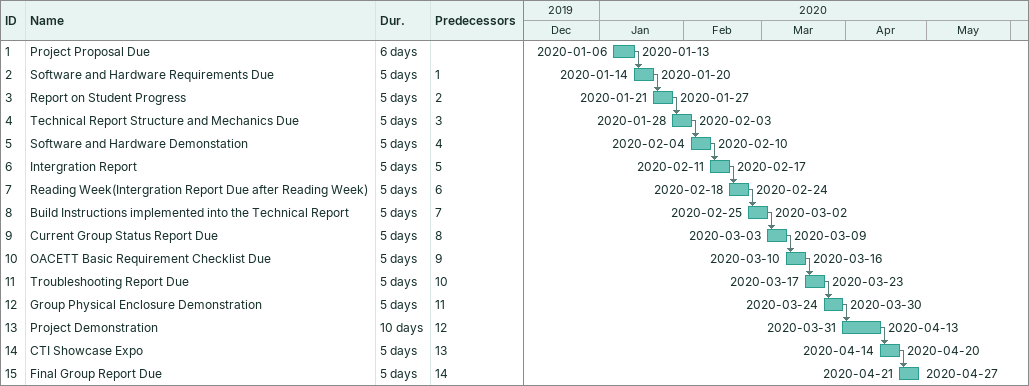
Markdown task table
| ID | Task | Duration | Start | Finish | Predecessors |
|---|---|---|---|---|---|
| 1 | Project Proposal Due | 6d | 2020-01-06 | 2020-01-13 |  |
| 2 | Software and Hardware Requirements Due | 5d | 2020-01-14 | 2020-01-20 | 1 |
| 3 | Report on Student Progress | 5d | 2020-01-21 | 2020-01-27 | 2 |
| 4 | Technical Report Structure and Mechanics Due | 5d | 2020-01-28 | 2020-02-03 | 3 |
| 5 | Software and Hardware Demonstation | 5d | 2020-02-04 | 2020-02-10 | 4 |
| 6 | Intergration Report | 5d | 2020-02-11 | 2020-02-17 | 5 |
| 7 | Reading Week(Intergration Report Due after Reading Week) | 5d | 2020-02-18 | 2020-02-24 | 6 |
| 8 | Build Instructions implemented into the Technical Report | 5d | 2020-02-25 | 2020-03-02 | 7 |
| 9 | Current Group Status Report Due | 5d | 2020-03-03 | 2020-03-09 | 8 |
| 10 | OACETT Basic Requirement Checklist Due | 5d | 2020-03-10 | 2020-03-16 | 9 |
| 11 | Troubleshooting Report Due | 5d | 2020-03-17 | 2020-03-23 | 10 |
| 12 | Group Physical Enclosure Demonstration | 5d | 2020-03-24 | 2020-03-30 | 11 |
| 13 | Project Demonstration | 10d | 2020-03-31 | 2020-04-13 | 12 |
| 14 | CTI Showcase Expo | 5d | 2020-04-14 | 2020-04-20 | 13 |
| 15 | Final Group Report Due | 5d | 2020-04-21 | 2020-04-27 | 14 |
